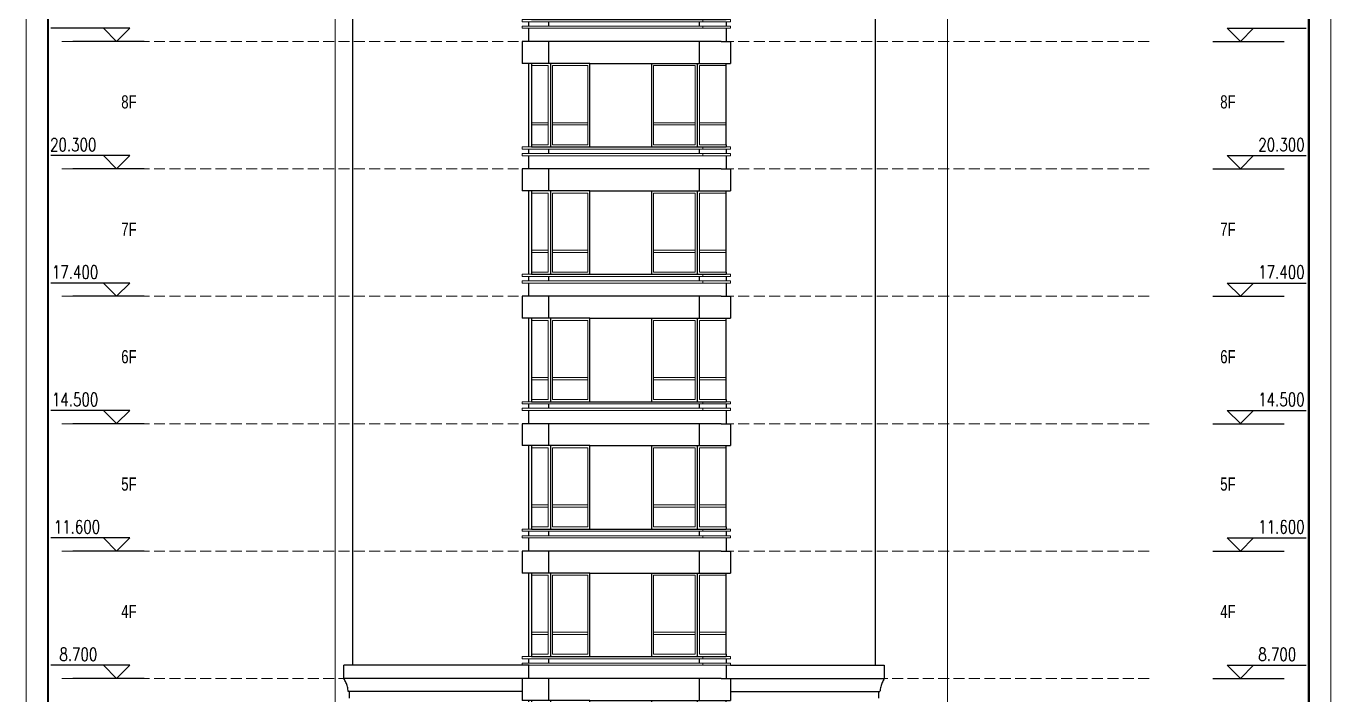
# Model space of a CAD drawing. Extents: x 1332633 to 1595679, y 264824 to 640777.
# Drawn here: x 1510891 to 1540591, y 282454 to 297680 of the extents above; entities that cross this region are included whole.
import ezdxf
from ezdxf.enums import TextEntityAlignment as Align

# ---------------------------------------------------------------- set-up
doc = ezdxf.new("R2010")
doc.units = 0
doc.header["$LTSCALE"] = 1000
doc.header["$MEASUREMENT"] = 0
doc.linetypes.add('DASH', pattern=[0.35, 0.25, -0.1])
doc.linetypes.add('DOTE', pattern=[2.42, 2, -0.2, 0.02, -0.2])
for name, color, linetype, lineweight in [('_公共_图框', 4, 'CONTINUOUS', 5), ('DOTE', 1, 'DOTE', 13), ('PUB_TEXT', 7, 'CONTINUOUS', 13), ('WINDOW', 4, 'CONTINUOUS', 13), ('木头', 44, 'CONTINUOUS', 13)]:
    doc.layers.add(name, color=color, linetype=linetype, lineweight=lineweight)
for name, color, linetype in [('A-Hz1汉字注明（平、立面、房间名称等）', 7, 'CONTINUOUS'), ('A-Wall(建筑墙)', 255, 'CONTINUOUS'), ('A-WALL_建筑墙_', 255, 'CONTINUOUS'), ('DIM_ELEV', 3, 'CONTINUOUS')]:
    doc.layers.add(name, color=color, linetype=linetype)
doc.styles.add('_TCH_DIM', font='SIMPLEX', dxfattribs={"width": 0.8, "bigfont": 'HZTXT'})
doc.styles.add('sunyat', font='3yromanc.shx', dxfattribs={"width": 0.75, "bigfont": '3yhztxt.shx'})
doc.styles.add('图框文字', font='SIMKAI.TTF')

# ---------------------------------------------------------------- blocks, each defined once
blk = doc.blocks.new('qqwqw')
at = {"layer": '_公共_图框'}
blk.add_lwpolyline([(-63075, 0), (0, 0), (0, 29700), (-63075, 29700)], close=True, dxfattribs=at)
at = {"layer": '_公共_图框', "const_width": 50}
blk.add_lwpolyline([(-61825, 500), (-500, 500), (-500, 29200), (-61825, 29200)], close=True, dxfattribs=at)
at = {"layer": '_公共_图框', "style": '图框文字'}
for tag, height, p in [('建设单位', 250, (-2500, 19150)), ('合作单位', 250, (-2527, 16842)), ('项目名称', 250, (-2500, 15150)), ('项目编号', 250, (-2500, 13150)), ('建筑', 175, (-1300, 2800)), ('方案深化', 175, (-1300, 2450)), ('1:100', 175, (-1300, 2100)), ('20090705', 175, (-1300, 1750)), ('图号', 175, (-1300, 1225))]:
    blk.add_attdef(tag, text='', height=height, dxfattribs=at).set_placement(p, align=Align.MIDDLE_CENTER)
blk = doc.blocks.new('hdshtg')
at = {"layer": 'A-Wall(建筑墙)'}
for p, q in [((1403201, 193775), (1403201, 193275)), ((1407731, 193775), (1403201, 193775)), ((1403801, 193775), (1403801, 193275)), ((1407225, 193775), (1407225, 193275)), ((1407731, 193775), (1407942, 193775)), ((1407942, 193775), (1407942, 193275)), ((1403342, 193275), (1403201, 193275)), ((1403342, 193275), (1403342, 191375)), ((1403550, 193275), (1403342, 193275)), ((1404742, 193275), (1406142, 193275)), ((1406142, 193275), (1406142, 191375)), ((1406142, 193275), (1407292, 193275)), ((1407184, 193275), (1407184, 191375)), ((1407292, 193275), (1407313, 193275)), ((1407313, 193275), (1407842, 193275)), ((1407842, 193275), (1407907, 193275)), ((1407842, 193225), (1407842, 193275)), ((1407842, 191925), (1407842, 193225)), ((1407907, 193275), (1407942, 193275)), ((1407842, 191875), (1407842, 191925)), ((1407842, 191425), (1407842, 191875)), ((1403342, 191325), (1403342, 191225)), ((1403801, 191325), (1403801, 191225)), ((1404742, 191375), (1407842, 191375)), ((1407225, 191325), (1407225, 191225)), ((1407842, 191425), (1407842, 191375)), ((1407842, 191325), (1407842, 191225)), ((1403342, 191175), (1403342, 190875)), ((1407842, 191175), (1407842, 190875))]:
    blk.add_line(p, q, dxfattribs=at)
for points in [[(1403413, 193275), (1403413, 191375), (1404742, 191375), (1404742, 193275), (1403413, 193275)], [(1403842, 193275), (1403842, 191375), (1404742, 191375), (1404742, 193275), (1403842, 193275)]]:
    blk.add_lwpolyline(points, dxfattribs=at)
at = {"layer": 'WINDOW'}
for p, q in [((1406187, 193225), (1406364, 193225)), ((1406187, 191925), (1406187, 193225)), ((1406364, 193225), (1406410, 193225)), ((1406410, 193225), (1407134, 193225)), ((1407134, 193225), (1407134, 191925)), ((1407233, 193225), (1407842, 193225)), ((1407233, 191925), (1407233, 193225)), ((1403413, 191925), (1403792, 191925)), ((1403413, 191875), (1403792, 191875)), ((1403892, 191925), (1404692, 191925)), ((1403892, 191875), (1404692, 191875)), ((1406187, 191925), (1406364, 191925)), ((1406187, 191875), (1406187, 191925)), ((1406187, 191425), (1406187, 191875)), ((1406187, 191875), (1406364, 191875)), ((1406364, 191925), (1406410, 191925)), ((1406364, 191875), (1406410, 191875)), ((1406410, 191925), (1407134, 191925)), ((1406410, 191875), (1407134, 191875)), ((1407134, 191925), (1407134, 191875)), ((1407134, 191875), (1407134, 191425)), ((1407233, 191925), (1407842, 191925)), ((1407233, 191875), (1407233, 191925)), ((1407233, 191425), (1407233, 191875)), ((1407233, 191875), (1407842, 191875)), ((1406364, 191425), (1406187, 191425)), ((1406410, 191425), (1406364, 191425)), ((1407134, 191425), (1406410, 191425)), ((1407842, 191425), (1407233, 191425))]:
    blk.add_line(p, q, dxfattribs=at)
at = {"layer": 'WINDOW', "color": 8}
for p, q in [((1403201, 191375), (1403200, 191375)), ((1403201, 191325), (1403201, 191375)), ((1403377, 191375), (1403201, 191375)), ((1403744, 191325), (1403201, 191325)), ((1403377, 191375), (1403550, 191375)), ((1407292, 191325), (1403744, 191325)), ((1404913, 191375), (1405408, 191375)), ((1405408, 191375), (1405507, 191375)), ((1405507, 191375), (1406142, 191375)), ((1406142, 191375), (1407292, 191375)), ((1407292, 191375), (1407314, 191375)), ((1407292, 191325), (1407942, 191325)), ((1407314, 191325), (1407314, 191375)), ((1407314, 191375), (1407842, 191375)), ((1407842, 191375), (1407907, 191375)), ((1407907, 191375), (1407942, 191375)), ((1407942, 191325), (1407942, 191375)), ((1407942, 191375), (1407942, 191375)), ((1403201, 191225), (1403342, 191225)), ((1403201, 191225), (1403201, 191175)), ((1403201, 191175), (1403342, 191175)), ((1403342, 191225), (1403744, 191225)), ((1403342, 191175), (1403744, 191175)), ((1403744, 191225), (1407313, 191225)), ((1403744, 191175), (1407313, 191175)), ((1403801, 191225), (1403801, 191225)), ((1403801, 191175), (1403801, 191175)), ((1407313, 191225), (1407314, 191225)), ((1407313, 191175), (1407314, 191175)), ((1407314, 191175), (1407314, 191225)), ((1407314, 191225), (1407942, 191225)), ((1407314, 191175), (1407942, 191175)), ((1407942, 191175), (1407942, 191225)), ((1407942, 191225), (1407942, 191225)), ((1407942, 191175), (1407942, 191175))]:
    blk.add_line(p, q, dxfattribs=at)
at = {"layer": 'WINDOW'}
for points in [[(1403413, 193225), (1403413, 191425), (1403792, 191425), (1403792, 193225)], [(1403892, 193225), (1403892, 191425), (1404692, 191425), (1404692, 193225)]]:
    blk.add_lwpolyline(points, close=True, dxfattribs=at)

msp = doc.modelspace()

# ---------------------------------------------------------------- linework, layer by layer
at = {"layer": 'A-WALL_建筑墙_'}
for p, q in [((1518326, 283129, 0), (1518326, 315229, 0)), ((1530226, 283129, 0), (1530226, 313248, 0)), ((1518126, 282829, 0), (1518126, 283129, 0)), ((1522346, 283129, 0), (1518126, 283129, 0)), ((1526926, 283129, 0), (1530226, 283129, 0)), ((1530226, 283129, 0), (1530426, 283129, 0)), ((1530426, 283129, 0), (1530426, 282829, 0)), ((1522310, 282829, 0), (1518126, 282829, 0)), ((1518139, 282808, 0), (1518126, 282829, 0)), ((1518150, 282786, 0), (1518139, 282808, 0)), ((1518162, 282763, 0), (1518150, 282786, 0)), ((1518172, 282740, 0), (1518162, 282763, 0)), ((1526926, 282829, 0), (1530426, 282829, 0)), ((1530390, 282763, 0), (1530380, 282740, 0)), ((1530402, 282786, 0), (1530390, 282763, 0)), ((1530413, 282808, 0), (1530402, 282786, 0)), ((1530426, 282829, 0), (1530413, 282808, 0)), ((1518182, 282715, 0), (1518172, 282740, 0)), ((1518190, 282690, 0), (1518182, 282715, 0)), ((1518199, 282665, 0), (1518190, 282690, 0)), ((1518206, 282639, 0), (1518199, 282665, 0)), ((1518212, 282612, 0), (1518206, 282639, 0)), ((1518218, 282585, 0), (1518212, 282612, 0)), ((1518222, 282557, 0), (1518218, 282585, 0)), ((1518226, 282529, 0), (1518222, 282557, 0)), ((1518256, 282529, 0), (1518226, 282529, 0)), ((1518256, 282379, 0), (1518256, 282529, 0)), ((1522185, 282529, 0), (1518256, 282529, 0)), ((1526926, 282529, 0), (1530296, 282529, 0)), ((1530296, 282529, 0), (1530296, 282379, 0)), ((1530296, 282529, 0), (1530326, 282529, 0)), ((1530330, 282557, 0), (1530326, 282529, 0)), ((1530334, 282585, 0), (1530330, 282557, 0)), ((1530340, 282612, 0), (1530334, 282585, 0)), ((1530346, 282639, 0), (1530340, 282612, 0)), ((1530354, 282665, 0), (1530346, 282639, 0)), ((1530362, 282690, 0), (1530354, 282665, 0)), ((1530370, 282715, 0), (1530362, 282690, 0)), ((1530380, 282740, 0), (1530370, 282715, 0))]:
    msp.add_line(p, q, dxfattribs=at)
at = {"layer": 'DIM_ELEV'}
for p, q in [((1513252, 297630, 0), (1511452, 297630, 0)), ((1512952, 297330, 0), (1512652, 297630, 0)), ((1512952, 297330, 0), (1513252, 297630, 0)), ((1538531, 297330, 0), (1538231, 297630, 0)), ((1538231, 297630, 0), (1540031, 297630, 0)), ((1538531, 297330, 0), (1538831, 297630, 0)), ((1513582, 297329, 0), (1511957, 297329, 0)), ((1537901, 297329, 0), (1539526, 297329, 0)), ((1513252, 294730, 0), (1511452, 294730, 0)), ((1512952, 294430, 0), (1512652, 294730, 0)), ((1512952, 294430, 0), (1513252, 294730, 0)), ((1538531, 294430, 0), (1538231, 294730, 0)), ((1538231, 294730, 0), (1540031, 294730, 0)), ((1538531, 294430, 0), (1538831, 294730, 0)), ((1513582, 294429, 0), (1511957, 294429, 0)), ((1537901, 294429, 0), (1539526, 294429, 0)), ((1513252, 291830, 0), (1511452, 291830, 0)), ((1512952, 291530, 0), (1512652, 291830, 0)), ((1512952, 291530, 0), (1513252, 291830, 0)), ((1538531, 291530, 0), (1538231, 291830, 0)), ((1538231, 291830, 0), (1540031, 291830, 0)), ((1538531, 291530, 0), (1538831, 291830, 0)), ((1513582, 291529, 0), (1511957, 291529, 0)), ((1537901, 291529, 0), (1539526, 291529, 0)), ((1513252, 288930, 0), (1511452, 288930, 0)), ((1512952, 288630, 0), (1512652, 288930, 0)), ((1512952, 288630, 0), (1513252, 288930, 0)), ((1538531, 288630, 0), (1538231, 288930, 0)), ((1538231, 288930, 0), (1540031, 288930, 0)), ((1538531, 288630, 0), (1538831, 288930, 0)), ((1513582, 288629, 0), (1511957, 288629, 0)), ((1537901, 288629, 0), (1539526, 288629, 0)), ((1513252, 286030, 0), (1511452, 286030, 0)), ((1512952, 285730, 0), (1512652, 286030, 0)), ((1512952, 285730, 0), (1513252, 286030, 0)), ((1538531, 285730, 0), (1538231, 286030, 0)), ((1538231, 286030, 0), (1540031, 286030, 0)), ((1538531, 285730, 0), (1538831, 286030, 0)), ((1513582, 285729, 0), (1511957, 285729, 0)), ((1537901, 285729, 0), (1539526, 285729, 0)), ((1513252, 283130, 0), (1511452, 283130, 0)), ((1512952, 282830, 0), (1512652, 283130, 0)), ((1512952, 282830, 0), (1513252, 283130, 0)), ((1538531, 282830, 0), (1538231, 283130, 0)), ((1538231, 283130, 0), (1540031, 283130, 0)), ((1538531, 282830, 0), (1538831, 283130, 0)), ((1513582, 282829, 0), (1511957, 282829, 0)), ((1537901, 282829, 0), (1539526, 282829, 0))]:
    msp.add_line(p, q, dxfattribs=at)
at = {"layer": 'DOTE', "linetype": 'DASH'}
for p, q in [((1511703, 297329, 0), (1536470, 297329, 0)), ((1511703, 294429, 0), (1536470, 294429, 0)), ((1511703, 288629, 0), (1536470, 288629, 0)), ((1511703, 285729, 0), (1536470, 285729, 0)), ((1511703, 282829, 0), (1536470, 282829, 0))]:
    msp.add_line(p, q, dxfattribs=at)
at = {"layer": 'DOTE', "color": 1, "linetype": 'DASH'}
msp.add_line((1511703, 291529, 0), (1536470, 291529, 0), dxfattribs=at)
at = {"layer": '木头'}
for p, q in [((1531866, 315629, 0), (1531866, 280729, 0)), ((1517926, 312329, 0), (1517926, 280229, 0)), ((1531862, 309829, 0), (1531866, 280729, 0))]:
    msp.add_line(p, q, dxfattribs=at)

# ---------------------------------------------------------------- block references
at = {"layer": 'A-Wall(建筑墙)', "xscale": -1, "rotation": 270}
msp.add_blockref('qqwqw', (1510891, 329421, 0), dxfattribs=at)
at = {"layer": 'A-Wall(建筑墙)'}
for p in [(118984, 106454, 0), (118984, 103554, 0), (118984, 100654, 0), (118984, 97754, 0), (118984, 94854, 0), (118984, 91954, 0), (118984, 89054, 0)]:
    msp.add_blockref('hdshtg', p, dxfattribs=at)

# ---------------------------------------------------------------- texts
at = {"layer": 'A-Hz1汉字注明（平、立面、房间名称等）', "style": 'sunyat', "width": 0.75}
for s, p in [('8F', (1513057, 295804, 0)), ('8F', (1538072, 295804, 0)), ('7F', (1513057, 292904, 0)), ('7F', (1538072, 292904, 0)), ('6F', (1513057, 290004, 0)), ('6F', (1538072, 290004, 0)), ('5F', (1513057, 287104, 0)), ('5F', (1538072, 287104, 0)), ('4F', (1513057, 284204, 0)), ('4F', (1538072, 284204, 0))]:
    msp.add_text(s, height=300, dxfattribs=at).set_placement(p)
at = {"layer": 'PUB_TEXT', "style": '_TCH_DIM', "width": 0.752941}
for s, p in [('20.300', (1511436, 294830, 0)), ('20.300', (1538938, 294830, 0)), ('17.400', (1511479, 291930, 0)), ('17.400', (1538938, 291930, 0)), ('14.500', (1511479, 289030, 0)), ('14.500', (1538938, 289030, 0)), ('11.600', (1511521, 286130, 0)), ('11.600', (1538938, 286130, 0)), ('8.700', (1511649, 283230, 0)), ('8.700', (1538938, 283230, 0))]:
    msp.add_text(s, height=297.5, dxfattribs=at).set_placement(p)

doc.saveas('drawing.dxf')
